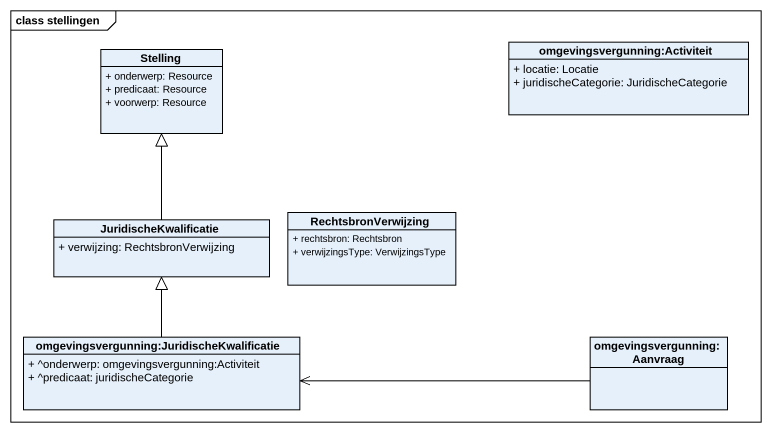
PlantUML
@startuml
mainframe class stellingen
hide circle
hide empty members
skinparam classAttributeIconSize 0
class Stelling {
  + onderwerp: Resource
  + predicaat: Resource
  + voorwerp: Resource
}
class "omgevingsvergunning:Activiteit" as omgevingsvergunning {
  + locatie: Locatie
  + juridischeCategorie: JuridischeCategorie
}
class JuridischeKwalificatie {
  + verwijzing: RechtsbronVerwijzing
}
class RechtsbronVerwijzing {
  + rechtsbron: Rechtsbron
  + verwijzingsType: VerwijzingsType
}
class "omgevingsvergunning:JuridischeKwalificatie" as omgevingsvergunning_2 {
  + ^onderwerp: omgevingsvergunning:Activiteit
  + ^predicaat: juridischeCategorie
}
class "omgevingsvergunning:Aanvraag" as omgevingsvergunning_Aanvraag
JuridischeKwalificatie -up-|> Stelling
omgevingsvergunning_2 -up-|> JuridischeKwalificatie
omgevingsvergunning_Aanvraag -left-> omgevingsvergunning_2
@enduml
